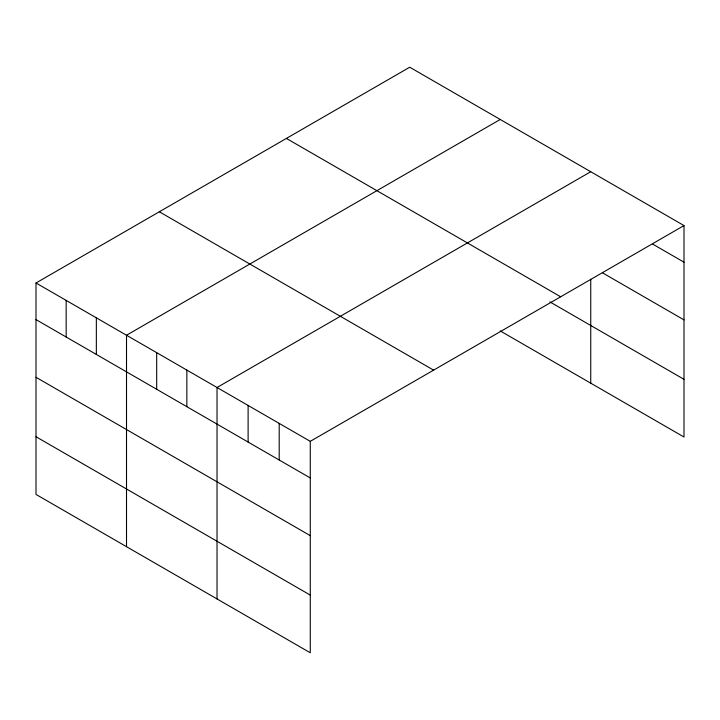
<?xml version="1.0" encoding="UTF-8"?>
<svg xmlns="http://www.w3.org/2000/svg" width="720" height="720" viewBox="0 0 720 720"><rect width="100%" height="100%" fill="white"/><g stroke="black" fill="none" stroke-linecap="round" stroke-linejoin="round"><path stroke-width="1.08" d="M684 225.576L310.275 441.342L310.275 652.779L36 494.424L36 282.987L409.725 67.221L684 225.576L684 437.013L500.229 330.921M500.229 119.475L126.513 335.241L126.513 546.687M590.742 171.729L217.026 387.495L217.026 598.941M652.914 244.233L684 262.188M602.406 272.772L684 319.878M286.389 138.42L560.673 296.775M549.873 301.878L684 379.323M159.327 211.779L433.611 370.134M36 282.987L310.275 441.342M36 319.599L310.275 477.954M36 377.289L310.275 535.644M36 436.734L310.275 595.089M590.742 279.243L590.742 383.175M279.198 423.396L279.198 459.999M248.112 405.45L248.112 442.053M186.849 370.08L186.849 406.692M156.681 352.665L156.681 389.268M96.345 317.826L96.345 354.438M66.168 300.402L66.168 337.014"/></g></svg>
